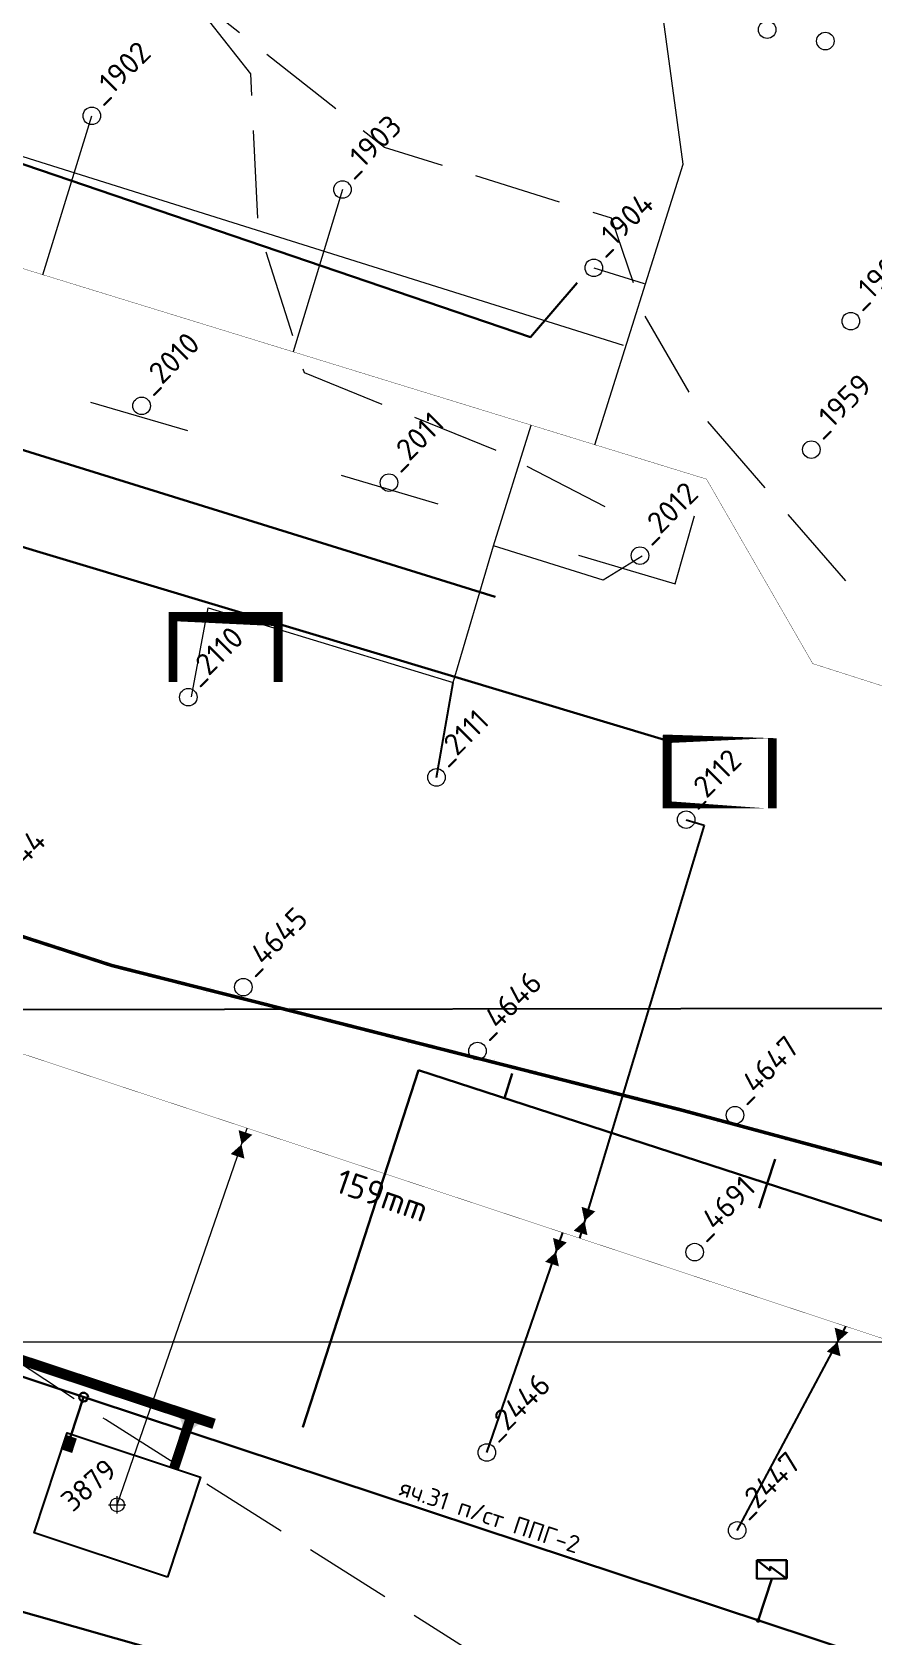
# Model space of a CAD drawing. Header units: millimetres. Extents: x 519 to 9564855, y -810 to 5021775.
# Drawn here: x 9533504 to 9533983, y 4997832 to 4998746 of the extents above; entities that cross this region are included whole.
import ezdxf

# ---------------------------------------------------------------- set-up
doc = ezdxf.new("R2010")
doc.units = ezdxf.units.MM
doc.header["$LTSCALE"] = 2
doc.header["$MEASUREMENT"] = 0
doc.header["$PDMODE"] = 2
doc.header["$PDSIZE"] = 5
doc.linetypes.add('1', pattern=[0])
doc.linetypes.add('92051501$0$GROUND2', pattern=[35, 25, -10])
for name, color, linetype in [('0_ANNOT_Dimensions', 7, 'Continuous'), ('Existing roads', 41, 'Continuous'), ('Future Roads', 44, 'Continuous'), ('OilColl&Flowlines', 3, 'Continuous'), ('OLD WELLS(dr.bfr2000)', 24, 'Continuous'), ('ROAD_FIELD', 255, '92051501$0$GROUND2'), ('ROAD_GROUND', 9, 'Continuous'), ('Stage 9.Frame&Text', 7, 'Continuous'), ('TEXT', 7, 'Continuous'), ('выкидные линии', 7, 'Continuous'), ('ПЦ- сущ. площадка скв.', 250, '1')]:
    doc.layers.add(name, color=color, linetype=linetype)
for name, color, linetype, lineweight in [('WELLS(drilled after 2000y)', 6, 'Continuous', 40), ('Электро', 1, 'Continuous', 30), ('Электроснаб', 1, 'Continuous', 18), ('Электроснабжене', 1, 'Continuous', 18)]:
    doc.layers.add(name, color=color, linetype=linetype, lineweight=lineweight)
doc.styles.add('Elect', font='isocpeur.ttf')
doc.styles.get("Standard").update_dxf_attribs({"font": 'isocpeur.ttf', "width": 0.5})
doc.dimstyles.new('ISO-25', dxfattribs={"dimtxt": 15, "dimasz": 10, "dimexe": 5, "dimexo": 5, "dimgap": 5, "dimtad": 1, "dimtxsty": 'Standard', "dimblk": 'OBLIQUE', "dimcen": 50, "dimadec": 0, "dimazin": 0, "dimtfac": 1, "dimtmove": 0, "dimatfit": 3, "dimfxl": 0, "dimarcsym": 0})

# ---------------------------------------------------------------- blocks, each defined once
blk = doc.blocks.new('92051501$0$WELLPAD')
at = {"flags": 128}
blk.add_lwpolyline([(40, -30), (-40, -30), (-40, 30), (40, 30.00000000093133)], close=True, dxfattribs=at)
blk = doc.blocks.new('_Oblique')
at = {"color": 0, "linetype": 'ByBlock', "lineweight": -2}
blk.add_line((-0.5, -0.5), (0.5, 0.5), dxfattribs=at)
blk = doc.blocks.new('*D111')
at = {"layer": '0_ANNOT_Dimensions', "color": 0, "lineweight": -2, "transparency": 16777216}
for p, q in [((9540956.596958485, 4998200.08808706), (9521531.283957759, 4998171.793087924)), ((9540956.592716986, 4998202.999994697), (9540956.58967547, 4998205.088081756)), ((9521531.27971626, 4998174.704995561), (9521531.276674744, 4998176.79308262))]:
    blk.add_line(p, q, dxfattribs=at)
at = {"layer": 'DEFPOINTS', "color": 0, "linetype": 'ByBlock', "lineweight": 25, "transparency": 16777216}
for p in [(9540956.600000001, 4998198.000000001), (9521531.283957759, 4998171.793087924), (9521531.286999276, 4998169.705000865)]:
    blk.add_point(p, dxfattribs=at)
at = {"layer": '0_ANNOT_Dimensions', "color": 0, "linetype": 'ByBlock', "lineweight": -2, "transparency": 16777216, "xscale": 10, "yscale": 10, "zscale": 10}
for p, rotation in [((9540956.596958485, 4998200.08808706), 0.08345723362022996), ((9521531.283957759, 4998171.793087924), 180.0834572336203)]:
    blk.add_blockref('_Oblique', p, dxfattribs=dict(at, rotation=rotation))
at = {"layer": '0_ANNOT_Dimensions', "color": 0, "linetype": 'ByBlock', "lineweight": 25, "transparency": 16777216, "insert": (9531243.92006568, 4998199.94057264), "char_height": 15, "attachment_point": 5, "rotation": 0.08345723362024011, "bg_fill": 3, "box_fill_scale": 1.25, "bg_fill_color": 256, "bg_fill_true_color": 13158600, "bg_fill_transparency": 0}
blk.add_mtext('19425,33', dxfattribs=at)

msp = doc.modelspace()

# ---------------------------------------------------------------- hatches: boundary and pattern name
at = {"layer": 'Future Roads', "linetype": 'ByBlock', "lineweight": 0, "ltscale": 25}
h = msp.add_hatch(color=256, dxfattribs=at)
edge = h.paths.add_edge_path()
edge.add_line((9533591.40162772, 4997948.795809481), (9533594.249765301, 4997947.853412361))
edge.add_arc((9533600.615909506, 4997946.48042651), 6.512517359404029, 450.73939805820766, 527.8294368838206, ccw=False)
edge.add_line((9533600.531868253, 4997952.992401589), (9533593.554144833, 4997955.301203842))
edge.add_line((9533593.554144844, 4997955.30120385), (9533586.576421432, 4997957.610006107))
edge.add_arc((9533582.624824118, 4997952.433350703), 6.512517359118526, 335.5536752077314, 412.6437140078576, ccw=False)
edge.add_line((9533588.553490132, 4997949.73820661), (9533591.401627716, 4997948.795809486))
at = {"layer": 'Электро'}
msp.add_hatch(color=256, dxfattribs=at).paths.add_polyline_path([(9533520.891341846, 4997938.607131637), (9533526.503575014, 4997936.750145374), (9533529.21080381, 4997944.932004027), (9533523.59857066, 4997946.788990292)])
at = {"layer": 'Электроснаб', "lineweight": 0}
msp.add_hatch(color=1, dxfattribs=at).paths.add_polyline_path([(9533520.891341846, 4997938.607131637), (9533526.503575014, 4997936.750145374), (9533529.21080381, 4997944.932004027), (9533523.59857066, 4997946.788990292)])
at = {"layer": 'Электроснабжене', "lineweight": 0}
msp.add_hatch(color=1, dxfattribs=at).paths.add_polyline_path([(9533520.891341846, 4997938.607131637), (9533526.503575014, 4997936.750145374), (9533529.21080381, 4997944.932004027), (9533523.59857066, 4997946.788990292)])

# ---------------------------------------------------------------- linework, layer by layer
at = {"color": 4, "linetype": 'ByBlock', "lineweight": 0, "ltscale": 25, "const_width": 4.999999999999997}
for points in [[(9533583.975835253, 4998414.961857528), (9533583.97583526, 4998374.961857527), (9533643.975835262, 4998374.961857535), (9533643.975835253, 4998413.111457678), (9533581.510154577, 4998413.382036014)], [(9533865.685651176, 4998345.229228743), (9533865.685651187, 4998305.229228743), (9533925.685651183, 4998305.229228754), (9533925.685651178, 4998343.378828896), (9533863.219970502, 4998343.649407234)]]:
    msp.add_lwpolyline(points, dxfattribs=at)
at = {"layer": 'Existing roads', "color": 0, "linetype": 'ByBlock', "lineweight": 0, "ltscale": 80}
msp.add_line((9532999.99999908, 4998000.000002196), (9547999.999999998, 4998000.000004238), dxfattribs=at)
at = {"layer": 'Future Roads', "linetype": 'ByBlock', "lineweight": 0, "ltscale": 25, "const_width": 5.999999999999992}
msp.add_lwpolyline([(9532746.370010756, 4998238.257275824), (9533607.456938503, 4997953.339212392)], dxfattribs=at)
at = {"layer": 'Future Roads', "lineweight": 0, "const_width": 5.699999999999991, "elevation": 5.17739582077e-05}
msp.add_lwpolyline([(9533584.583738888, 4997928.00863898), (9533594.39520241, 4997957.661104219)], dxfattribs=at)
at = {"layer": 'OilColl&Flowlines', "color": 3, "linetype": 'ByBlock', "lineweight": 0, "ltscale": 50}
for p, q in [((9533874.859871868, 4998671.112730376), (9533858.756480247, 4998790.02732485)), ((9533509.824352939, 4998608.153020343), (9533537.699999176, 4998698.700002333)), ((9533824.538956339, 4998511.265495686), (9533874.859871868, 4998671.112730376))]:
    msp.add_line(p, q, dxfattribs=at)
at = {"layer": 'OilColl&Flowlines', "linetype": 'ByBlock', "lineweight": -2, "ltscale": 50}
for p, q in [((9533886.727703359, 4998294.458762575), (9533815.642033167, 4998059.164394264)), ((9533876.499999236, 4998297.600002387), (9533886.727703359, 4998294.458762575)), ((9533762.899999294, 4997937.000002368), (9533806.13537718, 4998062.309974492, -37.26)), ((9533905.599999307, 4997892.60000239), (9533967.57918054, 4998008.891144947, -37.26))]:
    msp.add_line(p, q, dxfattribs=at)
at = {"layer": 'OilColl&Flowlines', "color": 3, "linetype": 'ByBlock', "lineweight": 0}
msp.add_line((9533552.199999293, 4997907.200002336), (9533626.25916538, 4998121.827754037, -37.09627834711156), dxfattribs=at)
at = {"layer": 'OilColl&Flowlines', "lineweight": 0}
msp.add_lwpolyline([(9532999.999999177, 4998832.278261558), (9533840.53699921, 4998568.055002813)], dxfattribs=at)
at = {"layer": 'OilColl&Flowlines', "color": 3, "linetype": 'ByBlock', "lineweight": 0, "ltscale": 50, "const_width": 0.2}
msp.add_lwpolyline([(9534921.038098488, 4998231.413844261), (9534502.349284908, 4998366.690144407), (9534341.34645356, 4998260.949699454), (9533948.682272498, 4998386.538415501), (9533888.116782552, 4998491.692529772), (9533043.67068298, 4998751.662329108)], dxfattribs=at)
at = {"layer": 'OilColl&Flowlines', "linetype": 'ByBlock', "lineweight": -2, "ltscale": 50, "const_width": 0.2, "elevation": -37.26}
msp.add_lwpolyline([(9532806.3797, 4998394.6136), (9533134.238415068, 4998284.628506036), (9533371.366914345, 4998206.166981847), (9533566.412576413, 4998141.629906044), (9533806.28888007, 4998062.259183167), (9533967.57918054, 4998008.891144947), (9534122.8993, 4997957.564), (9534282.5, 4997902), (9534479.3647, 4997840.013)], dxfattribs=at)
at = {"layer": 'OilColl&Flowlines', "color": 3, "lineweight": 0}
for points in [[(9533621.386365062, 4998120.670719256, -35.49554152973701), (9533629.243470855, 4998118.070945295, -35.49554152973701), (9533623.063447665, 4998112.566379054, -35.49554152973701)], [(9533616.883424459, 4998107.061812814, -35.49554152973701), (9533623.063447665, 4998112.566379054, -35.49554152973701), (9533624.74053027, 4998104.462038856, -35.49554152973701)], [(9533816.909702174, 4998077.015895438), (9533824.766807968, 4998074.416121477), (9533818.586784778, 4998068.911555237)], [(9533812.406761572, 4998063.406988997), (9533818.586784778, 4998068.911555237), (9533820.263867382, 4998060.807215039)], [(9533800.619827984, 4998059.289209173, -33.9520315695554), (9533808.476933777, 4998056.689435212, -33.9520315695554), (9533802.296910588, 4998051.184868972, -33.9520315695554)], [(9533796.116887381, 4998045.680302732, -33.9520315695554), (9533802.296910588, 4998051.184868972, -33.9520315695554), (9533803.973993191, 4998043.080528773, -33.9520315695554)], [(9533961.16342457, 4998008.104342536, -34.41125359742106), (9533969.020530364, 4998005.504568575, -34.41125359742106), (9533962.840507174, 4998000.000002335, -34.41125359742106)], [(9533956.660483968, 4997994.495436095, -34.41125359742106), (9533962.840507174, 4998000.000002335, -34.41125359742106), (9533964.517589778, 4997991.895662136, -34.41125359742106)]]:
    msp.add_solid(points, dxfattribs=at)
at = {"layer": 'OLD WELLS(dr.bfr2000)', "lineweight": 0}
for centre in [(9533922.69999917, 4998747.800002393), (9533955.899999168, 4998741.3000024), (9533537.699999176, 4998698.700002333), (9533680.59999918, 4998656.700002356), (9533823.899999192, 4998612.10000238), (9533970.399999192, 4998581.700002402), (9533566.09599923, 4998533.419002742), (9533947.899999207, 4998508.500002397), (9533707.099999212, 4998489.700002358), (9533850.199999217, 4998448.100002382), (9533592.699999228, 4998367.400002344), (9533734.19999924, 4998321.700002365), (9533876.499999236, 4998297.600002387), (9533624.099999253, 4998202.200002347), (9533757.599999264, 4998165.800002366), (9533904.399999268, 4998129.200002391), (9533881.399999283, 4998051.200002386), (9533762.899999294, 4997937.000002368), (9533905.599999307, 4997892.60000239)]:
    msp.add_circle(centre, 4.999999999999998, dxfattribs=at)
at = {"layer": 'ROAD_FIELD', "lineweight": 0, "flags": 128}
for points in [[(9533967.501872234, 4998433.805145827), (9533886.34499922, 4998527.314002821), (9533852.733353203, 4998585.470235813), (9533833.949999213, 4998640.402002807), (9533704.5189992, 4998680.645002781), (9533513.810077168, 4998831.47103676)], [(9533830.360811237, 4998475.921530808), (9533767.841671228, 4998508.115985798), (9533658.891999213, 4998552.292002781), (9533632.583999207, 4998635.504002778), (9533628.306547193, 4998722.585836774), (9533590.514693188, 4998770.807628767)], [(9534353.881511392, 4997441.398681893), (9534112.43334836, 4997607.74899985), (9533884.17299935, 4997741.582002819), (9533763.043999327, 4997817.702002795), (9533545.474999316, 4997955.784002764), (9533312.808668284, 4998109.481706726), (9533113.835999263, 4998247.202002693), (9532999.999999247, 4998332.576700128)]]:
    msp.add_lwpolyline(points, dxfattribs=at)
at = {"layer": 'ROAD_GROUND', "lineweight": 0, "flags": 128}
for points, const_width in [([(9534064.189531293, 4998072.955335846), (9533990.669919297, 4998100.661123832), (9533873.52862428, 4998132.229347817), (9533643.546116283, 4998190.640384781), (9533549.061861267, 4998214.53929276), (9533428.196111256, 4998253.678065745), (9533316.326739268, 4998290.524970723), (9533312.835880255, 4998290.921891731)], 1.999999999999995), ([(9534064.718491295, 4998074.358974849), (9533991.130639287, 4998102.090478834), (9533873.908422286, 4998133.680509816), (9533643.914653277, 4998192.094406776), (9533549.477272276, 4998215.981458764), (9533428.665373277, 4998255.10277374), (9533316.649479257, 4998291.997939724), (9533313.005342264, 4998292.412288726)], 0.001), ([(9534063.660571296, 4998071.55169784), (9533990.20919528, 4998099.231770834), (9533873.16992828, 4998130.772825809), (9533643.17899927, 4998189.186002776), (9533548.646451274, 4998213.097125761), (9533427.73399926, 4998252.251002743), (9533316.003999257, 4998289.052002728), (9533311.592776254, 4998289.553571725)], 0.001)]:
    msp.add_lwpolyline(points, dxfattribs=dict(at, const_width=const_width))
at = {"layer": 'Stage 9.Frame&Text', "color": 0, "linetype": 'ByBlock', "lineweight": 0}
msp.add_circle((9533552.1999993, 4997907.200002337), 4, dxfattribs=at)
msp.add_point((9533552.1999993, 4997907.200002337), dxfattribs=at)
at = {"layer": 'TEXT', "color": 3, "linetype": 'ByBlock'}
msp.add_line((9533734.19999924, 4998321.700002365), (9533743.734549452, 4998375.700002365), dxfattribs=at)
at = {"layer": 'WELLS(drilled after 2000y)', "color": 3, "linetype": 'ByBlock', "lineweight": 0, "ltscale": 50}
msp.add_line((9533823.899999192, 4998612.10000238), (9533852.515546553, 4998603.091647971), dxfattribs=at)
at = {"layer": 'выкидные линии', "linetype": 'Continuous', "lineweight": 15}
msp.add_line((9533680.59999918, 4998656.700002356), (9533652.481823396, 4998564.162539923), dxfattribs=at)
msp.add_lwpolyline([(9533766.636613915, 4998453.674550083), (9533788.096451197, 4998522.40051645)], dxfattribs=at)
at = {"layer": 'выкидные линии', "color": 3, "linetype": 'Continuous', "lineweight": 15}
for points in [[(9533766.636613915, 4998453.674550083), (9533788.096451197, 4998522.40051645)], [(9533594.501155084, 4998367.691481983), (9533604.1002941, 4998418.307558895), (9533743.734549452, 4998375.700002365), (9533766.636613915, 4998453.674550083)], [(9533851.460743677, 4998447.821188277), (9533829.212080996, 4998434.135220032), (9533766.636613915, 4998453.674550083)]]:
    msp.add_lwpolyline(points, dxfattribs=at)
at = {"layer": 'ПЦ- сущ. площадка скв.', "linetype": 'ByBlock', "lineweight": 0, "ltscale": 2}
for p, q in [((9533536.991405714, 4998535.620584156, -25.0781), (9533592.24777057, 4998519.296939524, -25.0781)), ((9533679.80120571, 4998493.86778415, -24.59519999999999), (9533735.05757058, 4998477.544139525, -24.59519999999999)), ((9533870.327259876, 4998432.103811692, -24.7577), (9533881.20981172, 4998470.855617449, -24.7577)), ((9533815.070895007, 4998448.427456323, -24.7577), (9533870.327259876, 4998432.103811692, -24.7577))]:
    msp.add_line(p, q, dxfattribs=at)
at = {"layer": 'Электро'}
for p, q in [((9533460.462517818, 4998684.076840604, 1.02268864e-07), (9533787.803224798, 4998572.573866609, 1.02268864e-07)), ((9533787.803224798, 4998572.573866609, 1.02268864e-07), (9533814.473357823, 4998603.507477604, 1.02268864e-07)), ((9533366.036847822, 4998549.423098619, 1.02268864e-07), (9533767.733230812, 4998424.68161661, 1.02268864e-07)), ((9533397.231260817, 4998483.266990602, 1.02268864e-07), (9533867.91567449, 4998342.025925205, 1.02268864e-07)), ((9532805.020709781, 4998209.445036255), (9534259.143961325, 4997728.301997526, 1.48157468438e-05)), ((9533657.95656183, 4997951.462085303, 8.6179269255e-06), (9533724.036480684, 4998154.835163675, 8.6179269255e-06)), ((9533724.036480684, 4998154.835163675, 8.6179269255e-06), (9534065.274639012, 4998043.960164919, 8.6179269255e-06)), ((9533772.898371609, 4998138.95897291, 8.6179269255e-06), (9533777.426248265, 4998152.894344386, 8.6179269255e-06)), ((9533922.765522512, 4998090.264183775, 8.6179269255e-06), (9533927.293399185, 4998104.199555238, 8.6179269255e-06)), ((9533922.76552252, 4998090.264183763, 8.6179269255e-06), (9533918.23764585, 4998076.328812297, 8.6179269255e-06)), ((9532669.882141268, 4998080.731596867, 5.1134432e-08), (9534512.2057, 4997558.9493, 18.1559)), ((9533525.583539223, 4997945.870502978), (9533533.055354971, 4997968.551562373)), ((9533916.816451188, 4997875.607825983), (9533933.86488117, 4997875.71216299)), ((9533916.88115317, 4997865.035475995), (9533916.816451188, 4997875.607825983)), ((9533933.767629204, 4997875.613712986), (9533917.172029177, 4997875.512147993)), ((9533917.172029177, 4997875.512147993), (9533924.3838082, 4997869.684915977)), ((9533924.3838082, 4997869.684915977), (9533924.369272185, 4997872.060146989)), ((9533924.369272185, 4997872.060146989), (9533933.693938192, 4997865.171251997)), ((9533933.693938192, 4997865.171251997), (9533933.767629204, 4997875.613712986)), ((9533933.86488117, 4997875.71216299), (9533933.92958316, 4997865.139810999)), ((9533933.92958316, 4997865.139810999), (9533916.88115317, 4997865.035475995)), ((9533925.405368183, 4997865.087643489), (9533917.541737419, 4997841.321970099, 1.13352356328e-05))]:
    msp.add_line(p, q, dxfattribs=at)
for centre, radius, start, end in [((9533533.055340974, 4997968.561581315), 2.499999985408774, 359.639286469501, 179.639286469501), ((9533533.055354964, 4997968.551562376), 2.500000004570531, 359.639286469501, 179.639286469501), ((9533533.055340974, 4997968.561581315), 2.499999986901631, 179.639286469501, 359.639286469501), ((9533533.055354964, 4997968.551562376), 2.500000002513248, 179.639286469501, 359.639286469501), ((9533917.541737419, 4997841.321970099, 1.13352356328e-05), 0.7499999999999996, 162.0000000514443, 342.0000000514444), ((9533917.541737419, 4997841.321970099, 1.13352356328e-05), 0.7499999999999996, 342.0000000514444, 162.0000000514443)]:
    msp.add_arc(centre, radius, start, end, dxfattribs=at)
at = {"layer": 'Электроснаб', "color": 1, "linetype": 'ByBlock', "lineweight": 0}
for p, q in [((9533460.462517818, 4998684.076840604, 1.02268864e-07), (9533787.803224798, 4998572.573866609, 1.02268864e-07)), ((9533366.036847822, 4998549.423098619, 1.02268864e-07), (9533767.733230812, 4998424.68161661, 1.02268864e-07)), ((9533397.231260817, 4998483.266990602, 1.02268864e-07), (9533867.91567449, 4998342.025925205, 1.02268864e-07)), ((9532805.020709781, 4998209.445036255), (9534259.143961325, 4997728.301997526, 1.48157468438e-05)), ((9532669.882141268, 4998080.731596867, 5.1134432e-08), (9534655.682141298, 4997518.831596867, 5.1134432e-08)), ((9532669.882141268, 4998080.731596867, 5.1134432e-08), (9534655.682141298, 4997518.831596867, 5.1134432e-08))]:
    msp.add_line(p, q, dxfattribs=at)
at = {"layer": 'Электроснаб', "color": 1, "lineweight": 0}
for p, q in [((9533787.803224798, 4998572.573866609, 1.02268864e-07), (9533814.473357823, 4998603.507477604, 1.02268864e-07)), ((9533657.95656183, 4997951.462085303, 8.6179269255e-06), (9533724.036480684, 4998154.835163675, 8.6179269255e-06)), ((9533724.036480684, 4998154.835163675, 8.6179269255e-06), (9534065.274639012, 4998043.960164919, 8.6179269255e-06)), ((9533772.898371609, 4998138.95897291, 8.6179269255e-06), (9533777.426248265, 4998152.894344386, 8.6179269255e-06)), ((9533922.765522512, 4998090.264183775, 8.6179269255e-06), (9533927.293399185, 4998104.199555238, 8.6179269255e-06)), ((9533922.76552252, 4998090.264183763, 8.6179269255e-06), (9533918.23764585, 4998076.328812297, 8.6179269255e-06)), ((9533525.583539223, 4997945.870502978), (9533533.055354971, 4997968.551562373)), ((9533916.816451188, 4997875.607825983), (9533933.86488117, 4997875.71216299)), ((9533916.88115317, 4997865.035475995), (9533916.816451188, 4997875.607825983)), ((9533933.767629204, 4997875.613712986), (9533917.172029177, 4997875.512147993)), ((9533917.172029177, 4997875.512147993), (9533924.3838082, 4997869.684915977)), ((9533924.3838082, 4997869.684915977), (9533924.369272185, 4997872.060146989)), ((9533924.369272185, 4997872.060146989), (9533933.693938192, 4997865.171251997)), ((9533933.693938192, 4997865.171251997), (9533933.767629204, 4997875.613712986)), ((9533933.86488117, 4997875.71216299), (9533933.92958316, 4997865.139810999)), ((9533933.92958316, 4997865.139810999), (9533916.88115317, 4997865.035475995)), ((9533925.405368183, 4997865.087643489), (9533917.541737419, 4997841.321970099, 1.13352356328e-05))]:
    msp.add_line(p, q, dxfattribs=at)
for centre, radius, start, end in [((9533533.055340974, 4997968.561581315), 2.499999985408774, 359.639286469501, 179.639286469501), ((9533533.055354964, 4997968.551562376), 2.500000004570531, 359.639286469501, 179.639286469501), ((9533533.055340974, 4997968.561581315), 2.499999986901631, 179.639286469501, 359.639286469501), ((9533533.055354964, 4997968.551562376), 2.500000002513248, 179.639286469501, 359.639286469501), ((9533917.541737419, 4997841.321970099, 1.13352356328e-05), 0.7499999999999996, 162.0000000514443, 342.0000000514444), ((9533917.541737419, 4997841.321970099, 1.13352356328e-05), 0.7499999999999996, 342.0000000514444, 162.0000000514443)]:
    msp.add_arc(centre, radius, start, end, dxfattribs=at)
at = {"layer": 'Электроснабжене', "color": 1, "linetype": 'ByBlock', "lineweight": 0}
for p, q in [((9533460.462517818, 4998684.076840604, 1.02268864e-07), (9533787.803224798, 4998572.573866609, 1.02268864e-07)), ((9533366.036847822, 4998549.423098619, 1.02268864e-07), (9533767.733230812, 4998424.68161661, 1.02268864e-07)), ((9533397.231260817, 4998483.266990602, 1.02268864e-07), (9533867.91567449, 4998342.025925205, 1.02268864e-07)), ((9532805.020709781, 4998209.445036255), (9534259.143961325, 4997728.301997526, 1.48157468438e-05)), ((9532669.882141268, 4998080.731596867, 5.1134432e-08), (9534655.682141298, 4997518.831596867, 5.1134432e-08)), ((9532669.882141268, 4998080.731596867, 5.1134432e-08), (9534655.682141298, 4997518.831596867, 5.1134432e-08))]:
    msp.add_line(p, q, dxfattribs=at)
at = {"layer": 'Электроснабжене', "color": 1, "lineweight": 0}
for p, q in [((9533787.803224798, 4998572.573866609, 1.02268864e-07), (9533814.473357823, 4998603.507477604, 1.02268864e-07)), ((9533657.95656183, 4997951.462085303, 8.6179269255e-06), (9533724.036480684, 4998154.835163675, 8.6179269255e-06)), ((9533724.036480684, 4998154.835163675, 8.6179269255e-06), (9534065.274639012, 4998043.960164919, 8.6179269255e-06)), ((9533772.898371609, 4998138.95897291, 8.6179269255e-06), (9533777.426248265, 4998152.894344386, 8.6179269255e-06)), ((9533922.765522512, 4998090.264183775, 8.6179269255e-06), (9533927.293399185, 4998104.199555238, 8.6179269255e-06)), ((9533922.76552252, 4998090.264183763, 8.6179269255e-06), (9533918.23764585, 4998076.328812297, 8.6179269255e-06)), ((9533525.583539223, 4997945.870502978), (9533533.055354971, 4997968.551562373)), ((9533916.816451188, 4997875.607825983), (9533933.86488117, 4997875.71216299)), ((9533916.88115317, 4997865.035475995), (9533916.816451188, 4997875.607825983)), ((9533933.767629204, 4997875.613712986), (9533917.172029177, 4997875.512147993)), ((9533917.172029177, 4997875.512147993), (9533924.3838082, 4997869.684915977)), ((9533924.3838082, 4997869.684915977), (9533924.369272185, 4997872.060146989)), ((9533924.369272185, 4997872.060146989), (9533933.693938192, 4997865.171251997)), ((9533933.693938192, 4997865.171251997), (9533933.767629204, 4997875.613712986)), ((9533933.86488117, 4997875.71216299), (9533933.92958316, 4997865.139810999)), ((9533933.92958316, 4997865.139810999), (9533916.88115317, 4997865.035475995)), ((9533925.405368183, 4997865.087643489), (9533917.541737419, 4997841.321970099, 1.13352356328e-05))]:
    msp.add_line(p, q, dxfattribs=at)
for centre, radius, start, end in [((9533533.055340974, 4997968.561581315), 2.499999985408774, 359.639286469501, 179.639286469501), ((9533533.055354964, 4997968.551562376), 2.500000004570531, 359.639286469501, 179.639286469501), ((9533533.055340974, 4997968.561581315), 2.499999986901631, 179.639286469501, 359.639286469501), ((9533533.055354964, 4997968.551562376), 2.500000002513248, 179.639286469501, 359.639286469501), ((9533917.541737419, 4997841.321970099, 1.13352356328e-05), 0.7499999999999996, 162.0000000514443, 342.0000000514444), ((9533917.541737419, 4997841.321970099, 1.13352356328e-05), 0.7499999999999996, 342.0000000514444, 162.0000000514443)]:
    msp.add_arc(centre, radius, start, end, dxfattribs=at)

# ---------------------------------------------------------------- block references
at = {"layer": 'Stage 9.Frame&Text', "color": 0, "linetype": 'ByBlock', "lineweight": 0, "xscale": 1.000397499139614, "yscale": 1.000397499139614, "zscale": 1.000397499139614, "rotation": 341.6915560444714}
msp.add_blockref('92051501$0$WELLPAD', (9533552.210155493, 4997907.108313238, 5.17739582077e-05), dxfattribs=at)

# ---------------------------------------------------------------- texts
at = {"layer": 'OilColl&Flowlines', "color": 7, "lineweight": 0, "insert": (9533680.134839576, 4998099.014980698), "char_height": 13.99999999999999, "width": 12.46721311475409, "attachment_point": 1, "rotation": 340.8460094215197, "style": 'Elect'}
msp.add_mtext('159mm', dxfattribs=at)
at = {"layer": 'OLD WELLS(dr.bfr2000)', "lineweight": 0, "style": 'Elect'}
for s, p in [(' _1902', (9533537.699999176, 4998698.700002333)), (' _1903', (9533680.59999918, 4998656.700002356)), (' _1904', (9533823.899999192, 4998612.10000238)), (' _1905', (9533970.399999192, 4998581.700002402)), (' _2010', (9533566.09599923, 4998533.419002742)), (' _1959', (9533947.899999207, 4998508.500002397)), (' _2011', (9533707.099999212, 4998489.700002358)), (' _2012', (9533850.199999217, 4998448.100002382)), (' _2110', (9533592.699999228, 4998367.400002344)), (' _2111', (9533734.19999924, 4998321.700002365)), (' _2112', (9533876.499999236, 4998297.600002387)), (' _4644', (9533474.699999247, 4998246.500002323)), (' _4645', (9533624.099999253, 4998202.200002347)), (' _4646', (9533757.599999264, 4998165.800002366)), (' _4647', (9533904.399999268, 4998129.200002391)), (' _4691', (9533881.399999283, 4998051.200002386)), (' _2446', (9533762.899999294, 4997937.000002368)), (' _2447', (9533905.599999307, 4997892.60000239))]:
    msp.add_text(s, height=12.5, rotation=44.99999992453636, dxfattribs=at).set_placement(p)
at = {"layer": 'Stage 9.Frame&Text', "color": 0, "linetype": 'ByBlock', "lineweight": 0, "style": 'Elect'}
msp.add_text('3879', height=12, rotation=41, dxfattribs=at).set_placement((9533526.725588232, 4997902.5264742))
at = {"layer": 'Электро'}
msp.add_text('яч.31 п/ст ППГ-2', height=9.99999999999999, rotation=341.6915559985446, dxfattribs=at).set_placement((9533712.30319156, 4997912.861384595, -5.6513847228e-05))
at = {"layer": 'Электроснаб', "color": 1, "lineweight": 0}
msp.add_text('яч.31 п/ст ППГ-2', height=9.99999999999999, rotation=341.6915559985446, dxfattribs=at).set_placement((9533712.30319156, 4997912.861384595, -5.6513847228e-05))
at = {"layer": 'Электроснабжене', "color": 1, "lineweight": 0}
msp.add_text('яч.31 п/ст ППГ-2', height=9.99999999999999, rotation=341.6915559985446, dxfattribs=at).set_placement((9533712.30319156, 4997912.861384595, -5.6513847228e-05))

# ---------------------------------------------------------------- next in the draw order: dimensions: what is measured, and where the dimension line sits
at = {"layer": '0_ANNOT_Dimensions', "linetype": 'ByBlock', "lineweight": 25}
dim = msp.add_aligned_dim(p1=(9540956.6, 4998198), p2=(9521531.286999274, 4998169.705000864), distance=-2.088089274697203, dimstyle='ISO-25', override={"dimtfill": 1}, dxfattribs=at)
dim.commit()
dim.dimension.update_dxf_attribs({"geometry": '*D111', "text_midpoint": (9531243.92006568, 4998199.94057264)})

doc.saveas('drawing.dxf')
